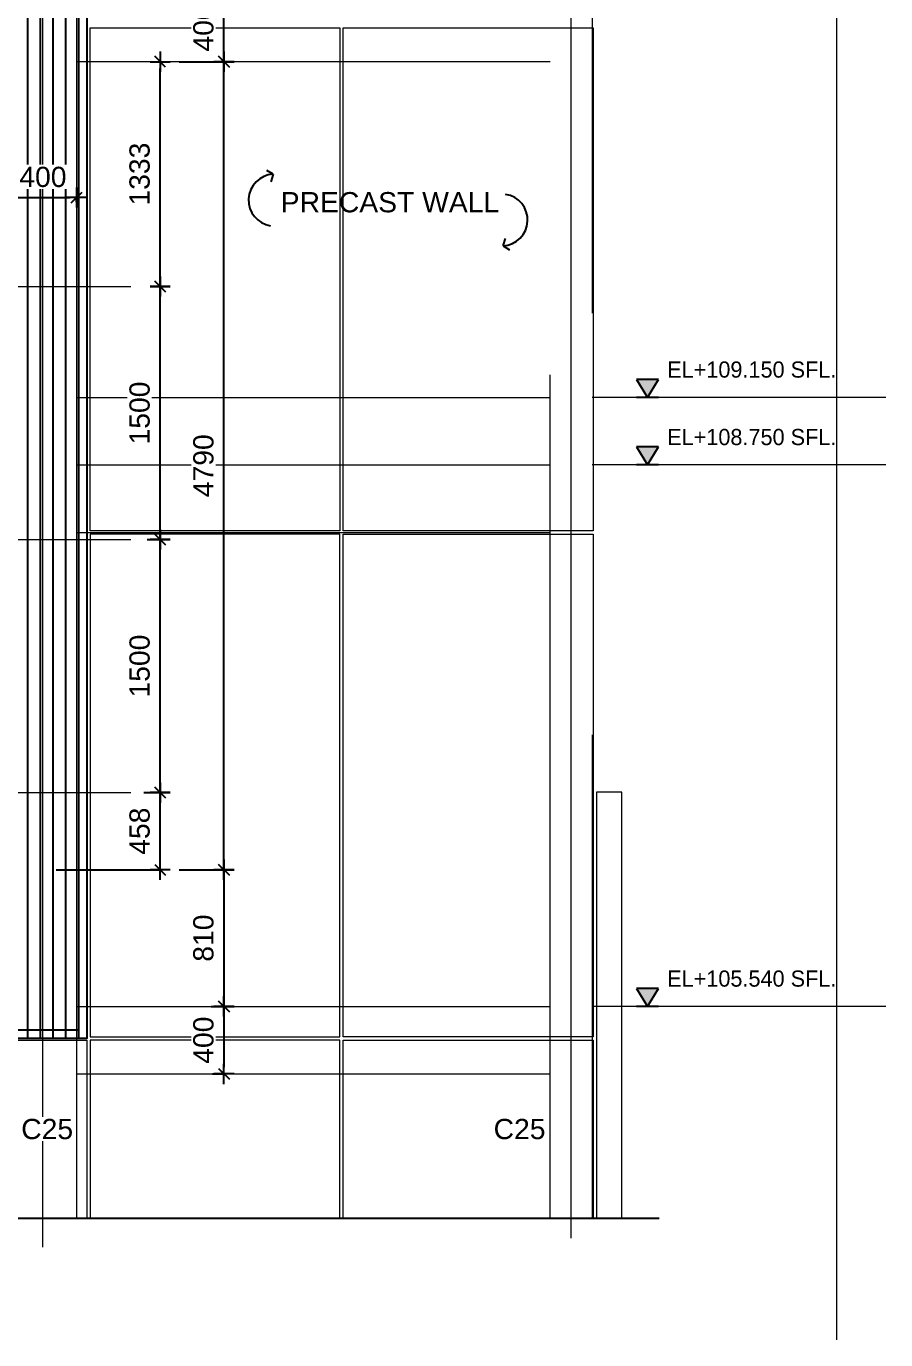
# Model space of a CAD drawing. Header units: millimetres. Extents: x 663313 to 1226001, y 1431724 to 1620898.
# Drawn here: x 663636.96 to 663642.06, y 1524694.38 to 1524702.16 of the extents above; entities that cross this region are included whole.
import ezdxf
from ezdxf.enums import TextEntityAlignment as Align

# ---------------------------------------------------------------- set-up
doc = ezdxf.new("R2010")
doc.units = ezdxf.units.MM
for name, pattern in [('Grid Line', [22.225, 12.7, -3.175, 3.175, -3.175]), ('HIDDEN', [0.375, 0.25, -0.125]), ('XKITLINE00', [0])]:
    doc.linetypes.add(name, pattern=pattern)
doc.layers.get('Defpoints').update_dxf_attribs({"color": 140})
doc.layers.add('000 - 0_HIDE_OBJ_FRAMING_DEF_SUB', color=1, linetype='Continuous', plot=False)
for name, color, linetype in [('000 - D I M', 1, 'Continuous'), ('DIM', 1, 'Continuous'), ('REVISE', 3, 'Continuous')]:
    doc.layers.add(name, color=color, linetype=linetype)
for name, color, linetype, lineweight in [('A-FLOR-E', 2, 'Continuous', 9), ('Part', 2, 'Continuous', 0), ('S-GRID', 1, 'Continuous', 9)]:
    doc.layers.add(name, color=color, linetype=linetype, lineweight=lineweight)
doc.styles.add('ANGSANA', font='angsana.shx', dxfattribs={"width": 0.9})
doc.styles.add('Arial', font='arial.ttf')
doc.dimstyles.new('Dim - 40 - End', dxfattribs={"dimscale": 0.04, "dimtxt": 3, "dimasz": 1, "dimexe": 0, "dimexo": 2.5, "dimgap": 1.5, "dimtad": 1, "dimdec": 0, "dimlfac": 1000, "dimzin": 1, "dimdsep": 46, "dimtxsty": 'Arial', "dimblk": 'END', "dimcen": 0.09, "dimclrd": 1, "dimclre": 49, "dimclrt": 3, "dimadec": 0, "dimazin": 0, "dimtfac": 1, "dimtdec": 0, "dimtix": 1, "dimtofl": 0, "dimtmove": 2, "dimatfit": 3, "dimfxl": 1, "dimtfill": 1, "dimtfillclr": 256, "dimtolj": 1, "dimtzin": 0, "dimarcsym": 0})

# ---------------------------------------------------------------- blocks, each defined once
blk = doc.blocks.new('GM_Louver Grill Vertical Z1 - Z Profile-23736417-ENT 4 ELE-3 sheet')
at = {"layer": '000 - 0_HIDE_OBJ_FRAMING_DEF_SUB'}
blk.add_line((-1809423.6, 105340), (-1809423.6, 115350), dxfattribs=at)
blk = doc.blocks.new('8')
at = {"layer": '000 - 0_HIDE_OBJ_FRAMING_DEF_SUB'}
for p, q in [((188524.8, 115350), (188524.8, 105340)), ((188524.8, 105390), (187124.8, 105390))]:
    blk.add_line(p, q, dxfattribs=at)
blk.add_lwpolyline([(187074.8, 115350), (188574.8, 115350), (188574.8, 105340), (187074.8, 105340)], close=True, dxfattribs=at)
for p in [(1997648.5, 0), (1997723.5, 0), (1997798.5, 0), (1997873.5, 0)]:
    blk.add_blockref('GM_Louver Grill Vertical Z1 - Z Profile-23736417-ENT 4 ELE-3 sheet', p, dxfattribs=at)
blk = doc.blocks.new('END')
at = {"color": 1}
for p, q in [((1.5, 0), (-1.5, 0)), ((0, 1.5), (0, -1.5))]:
    blk.add_line(p, q, dxfattribs=at)
at = {"color": 3}
blk.add_line((-0.8, -0.8), (0.8, 0.8), dxfattribs=at)
blk = doc.blocks.new('*D3915')
at = {"layer": '000 - D I M', "color": 49, "lineweight": -2, "transparency": 16777216}
for p, q in [((663637.6592, 1524697.62), (663637.7556, 1524697.62)), ((663637.14, 1524697.1625), (663637.7556, 1524697.1625))]:
    blk.add_line(p, q, dxfattribs=at)
at = {"layer": '000 - D I M', "color": 1, "lineweight": -2, "transparency": 16777216}
blk.add_line((663637.7556, 1524697.2025), (663637.7556, 1524697.58), dxfattribs=at)
at = {"layer": 'Defpoints', "color": 0, "transparency": 16777216}
for p in [(663637.5592, 1524697.62), (663637.7556, 1524697.62), (663637.04, 1524697.1625)]:
    blk.add_point(p, dxfattribs=at)
at = {"layer": '000 - D I M', "color": 1, "lineweight": -2, "transparency": 16777216, "xscale": 0.04, "yscale": 0.04, "zscale": 0.04}
for p, rotation in [((663637.7556, 1524697.62), 90), ((663637.7556, 1524697.1625), 270)]:
    blk.add_blockref('END', p, dxfattribs=dict(at, rotation=rotation))
at = {"layer": '000 - D I M', "color": 3, "transparency": 16777216, "insert": (663637.6343, 1524697.3912), "char_height": 0.12, "attachment_point": 5, "rotation": 90, "style": 'Arial', "bg_fill": 3, "box_fill_scale": 1.1, "bg_fill_color": 256, "bg_fill_true_color": 13158600, "bg_fill_transparency": 0}
blk.add_mtext('\\A1;458', dxfattribs=at)
blk = doc.blocks.new('*D3916')
at = {"layer": '000 - D I M', "color": 49, "lineweight": -2, "transparency": 16777216}
for p, q in [((663637.6793, 1524699.12), (663637.7556, 1524699.12)), ((663637.6592, 1524697.62), (663637.7556, 1524697.62))]:
    blk.add_line(p, q, dxfattribs=at)
at = {"layer": '000 - D I M', "color": 1, "lineweight": -2, "transparency": 16777216}
blk.add_line((663637.7556, 1524697.66), (663637.7556, 1524699.08), dxfattribs=at)
at = {"layer": 'Defpoints', "color": 0, "transparency": 16777216}
for p in [(663637.5793, 1524699.12), (663637.7556, 1524699.12), (663637.5592, 1524697.62)]:
    blk.add_point(p, dxfattribs=at)
at = {"layer": '000 - D I M', "color": 1, "lineweight": -2, "transparency": 16777216, "xscale": 0.04, "yscale": 0.04, "zscale": 0.04}
for p, rotation in [((663637.7556, 1524699.12), 90), ((663637.7556, 1524697.62), 270)]:
    blk.add_blockref('END', p, dxfattribs=dict(at, rotation=rotation))
at = {"layer": '000 - D I M', "color": 3, "transparency": 16777216, "insert": (663637.6343, 1524698.37), "char_height": 0.12, "attachment_point": 5, "rotation": 90, "style": 'Arial', "bg_fill": 3, "box_fill_scale": 1.1, "bg_fill_color": 256, "bg_fill_true_color": 13158600, "bg_fill_transparency": 0}
blk.add_mtext('\\A1;1500', dxfattribs=at)
blk = doc.blocks.new('*D3917')
at = {"layer": '000 - D I M', "color": 49, "lineweight": -2, "transparency": 16777216}
for p, q in [((663637.7221, 1524700.62), (663637.7556, 1524700.62)), ((663637.6793, 1524699.12), (663637.7556, 1524699.12))]:
    blk.add_line(p, q, dxfattribs=at)
at = {"layer": '000 - D I M', "color": 1, "lineweight": -2, "transparency": 16777216}
blk.add_line((663637.7556, 1524699.16), (663637.7556, 1524700.58), dxfattribs=at)
at = {"layer": 'Defpoints', "color": 0, "transparency": 16777216}
for p in [(663637.6221, 1524700.62), (663637.7556, 1524700.62), (663637.5793, 1524699.12)]:
    blk.add_point(p, dxfattribs=at)
at = {"layer": '000 - D I M', "color": 1, "lineweight": -2, "transparency": 16777216, "xscale": 0.04, "yscale": 0.04, "zscale": 0.04}
for p, rotation in [((663637.7556, 1524700.62), 90), ((663637.7556, 1524699.12), 270)]:
    blk.add_blockref('END', p, dxfattribs=dict(at, rotation=rotation))
at = {"layer": '000 - D I M', "color": 3, "transparency": 16777216, "insert": (663637.6343, 1524699.87), "char_height": 0.12, "attachment_point": 5, "rotation": 90, "style": 'Arial', "bg_fill": 3, "box_fill_scale": 1.1, "bg_fill_color": 256, "bg_fill_true_color": 13158600, "bg_fill_transparency": 0}
blk.add_mtext('\\A1;1500', dxfattribs=at)
blk = doc.blocks.new('*D3918')
at = {"layer": '000 - D I M', "color": 49, "lineweight": -2, "transparency": 16777216}
for p, q in [((663637.7378, 1524701.9525), (663637.7556, 1524701.9525)), ((663637.7221, 1524700.62), (663637.7556, 1524700.62))]:
    blk.add_line(p, q, dxfattribs=at)
at = {"layer": '000 - D I M', "color": 1, "lineweight": -2, "transparency": 16777216}
blk.add_line((663637.7556, 1524700.66), (663637.7556, 1524701.9125), dxfattribs=at)
at = {"layer": 'Defpoints', "color": 0, "transparency": 16777216}
for p in [(663637.6378, 1524701.9525), (663637.7556, 1524701.9525), (663637.6221, 1524700.62)]:
    blk.add_point(p, dxfattribs=at)
at = {"layer": '000 - D I M', "color": 1, "lineweight": -2, "transparency": 16777216, "xscale": 0.04, "yscale": 0.04, "zscale": 0.04}
for p, rotation in [((663637.7556, 1524701.9525), 90), ((663637.7556, 1524700.62), 270)]:
    blk.add_blockref('END', p, dxfattribs=dict(at, rotation=rotation))
at = {"layer": '000 - D I M', "color": 3, "transparency": 16777216, "insert": (663637.6343, 1524701.2862), "char_height": 0.12, "attachment_point": 5, "rotation": 90, "style": 'Arial', "bg_fill": 3, "box_fill_scale": 1.1, "bg_fill_color": 256, "bg_fill_true_color": 13158600, "bg_fill_transparency": 0}
blk.add_mtext('\\A1;1333', dxfattribs=at)
blk = doc.blocks.new('*D3922')
at = {"layer": '000 - D I M', "color": 49, "lineweight": -2, "transparency": 16777216}
for p, q in [((663638.0571, 1524697.1625), (663638.1338, 1524697.1625)), ((663638.0571, 1524696.3525), (663638.1338, 1524696.3525))]:
    blk.add_line(p, q, dxfattribs=at)
at = {"layer": '000 - D I M', "color": 1, "lineweight": -2, "transparency": 16777216}
blk.add_line((663638.1338, 1524697.1225), (663638.1338, 1524696.3925), dxfattribs=at)
at = {"layer": 'Defpoints', "color": 0, "transparency": 16777216}
for p in [(663637.9571, 1524697.1625), (663637.9571, 1524696.3525), (663638.1338, 1524696.3525)]:
    blk.add_point(p, dxfattribs=at)
at = {"layer": '000 - D I M', "color": 1, "lineweight": -2, "transparency": 16777216, "xscale": 0.04, "yscale": 0.04, "zscale": 0.04}
for p, rotation in [((663638.1338, 1524697.1625), 90), ((663638.1338, 1524696.3525), 270)]:
    blk.add_blockref('END', p, dxfattribs=dict(at, rotation=rotation))
at = {"layer": '000 - D I M', "color": 3, "transparency": 16777216, "insert": (663638.0125, 1524696.7575), "char_height": 0.12, "attachment_point": 5, "rotation": 90, "style": 'Arial', "bg_fill": 3, "box_fill_scale": 1.1, "bg_fill_color": 256, "bg_fill_true_color": 13158600, "bg_fill_transparency": 0}
blk.add_mtext('\\A1;810', dxfattribs=at)
blk = doc.blocks.new('*D3923')
at = {"layer": '000 - D I M', "color": 49, "lineweight": -2, "transparency": 16777216}
for p, q in [((663637.8678, 1524701.9525), (663638.1338, 1524701.9525)), ((663637.8678, 1524697.1625), (663638.1338, 1524697.1625))]:
    blk.add_line(p, q, dxfattribs=at)
at = {"layer": '000 - D I M', "color": 1, "lineweight": -2, "transparency": 16777216}
blk.add_line((663638.1338, 1524697.2025), (663638.1338, 1524701.9125), dxfattribs=at)
at = {"layer": 'Defpoints', "color": 0, "transparency": 16777216}
for p in [(663637.7678, 1524701.9525), (663638.1338, 1524701.9525), (663637.7678, 1524697.1625)]:
    blk.add_point(p, dxfattribs=at)
at = {"layer": '000 - D I M', "color": 1, "lineweight": -2, "transparency": 16777216, "xscale": 0.04, "yscale": 0.04, "zscale": 0.04}
for p, rotation in [((663638.1338, 1524701.9525), 90), ((663638.1338, 1524697.1625), 270)]:
    blk.add_blockref('END', p, dxfattribs=dict(at, rotation=rotation))
at = {"layer": '000 - D I M', "color": 3, "transparency": 16777216, "insert": (663638.0125, 1524699.5575), "char_height": 0.12, "attachment_point": 5, "rotation": 90, "style": 'Arial', "bg_fill": 3, "box_fill_scale": 1.1, "bg_fill_color": 256, "bg_fill_true_color": 13158600, "bg_fill_transparency": 0}
blk.add_mtext('\\A1;4790', dxfattribs=at)
blk = doc.blocks.new('*D3938')
at = {"layer": '000 - D I M', "color": 49, "lineweight": -2, "transparency": 16777216}
for p, q in [((663636.8609, 1524701.0534), (663636.8609, 1524701.1476)), ((663637.2609, 1524701.1191), (663637.2609, 1524701.1476))]:
    blk.add_line(p, q, dxfattribs=at)
at = {"layer": '000 - D I M', "color": 1, "lineweight": -2, "transparency": 16777216}
blk.add_line((663636.9009, 1524701.1476), (663637.2209, 1524701.1476), dxfattribs=at)
at = {"layer": 'Defpoints', "color": 0, "transparency": 16777216}
for p in [(663637.2609, 1524701.1476), (663636.8609, 1524700.9534), (663637.2609, 1524701.0191)]:
    blk.add_point(p, dxfattribs=at)
at = {"layer": '000 - D I M', "color": 1, "lineweight": -2, "transparency": 16777216, "xscale": 0.04, "yscale": 0.04, "zscale": 0.04, "rotation": 180}
blk.add_blockref('END', (663636.8609, 1524701.1476), dxfattribs=at)
at = {"layer": '000 - D I M', "color": 1, "lineweight": -2, "transparency": 16777216, "xscale": 0.04, "yscale": 0.04, "zscale": 0.04}
blk.add_blockref('END', (663637.2609, 1524701.1476), dxfattribs=at)
at = {"layer": '000 - D I M', "color": 3, "transparency": 16777216, "insert": (663637.0609, 1524701.2688), "char_height": 0.12, "attachment_point": 5, "style": 'Arial', "bg_fill": 3, "box_fill_scale": 1.1, "bg_fill_color": 256, "bg_fill_true_color": 13158600, "bg_fill_transparency": 0}
blk.add_mtext('\\A1;400', dxfattribs=at)
blk = doc.blocks.new('*D3946')
at = {"layer": '000 - D I M', "color": 49, "lineweight": -2, "transparency": 16777216}
for p, q in [((663638.1259, 1524702.3525), (663638.1338, 1524702.3525)), ((663638.1159, 1524701.9525), (663638.1338, 1524701.9525))]:
    blk.add_line(p, q, dxfattribs=at)
at = {"layer": '000 - D I M', "color": 1, "lineweight": -2, "transparency": 16777216}
blk.add_line((663638.1338, 1524701.9925), (663638.1338, 1524702.3125), dxfattribs=at)
at = {"layer": 'Defpoints', "color": 0, "transparency": 16777216}
for p in [(663638.0259, 1524702.3525), (663638.1338, 1524702.3525), (663638.0159, 1524701.9525)]:
    blk.add_point(p, dxfattribs=at)
at = {"layer": '000 - D I M', "color": 1, "lineweight": -2, "transparency": 16777216, "xscale": 0.04, "yscale": 0.04, "zscale": 0.04}
for p, rotation in [((663638.1338, 1524702.3525), 90), ((663638.1338, 1524701.9525), 270)]:
    blk.add_blockref('END', p, dxfattribs=dict(at, rotation=rotation))
at = {"layer": '000 - D I M', "color": 3, "transparency": 16777216, "insert": (663638.0125, 1524702.1525), "char_height": 0.12, "attachment_point": 5, "rotation": 90, "style": 'Arial', "bg_fill": 3, "box_fill_scale": 1.1, "bg_fill_color": 256, "bg_fill_true_color": 13158600, "bg_fill_transparency": 0}
blk.add_mtext('\\A1;400', dxfattribs=at)
blk = doc.blocks.new('*D3947')
at = {"layer": '000 - D I M', "color": 49, "lineweight": -2, "transparency": 16777216}
for p, q in [((663638.0668, 1524696.3525), (663638.1338, 1524696.3525)), ((663638.0668, 1524695.9525), (663638.1338, 1524695.9525))]:
    blk.add_line(p, q, dxfattribs=at)
at = {"layer": '000 - D I M', "color": 1, "lineweight": -2, "transparency": 16777216}
blk.add_line((663638.1338, 1524696.3125), (663638.1338, 1524695.9925), dxfattribs=at)
at = {"layer": 'Defpoints', "color": 0, "transparency": 16777216}
for p in [(663637.9668, 1524696.3525), (663637.9668, 1524695.9525), (663638.1338, 1524695.9525)]:
    blk.add_point(p, dxfattribs=at)
at = {"layer": '000 - D I M', "color": 1, "lineweight": -2, "transparency": 16777216, "xscale": 0.04, "yscale": 0.04, "zscale": 0.04}
for p, rotation in [((663638.1338, 1524696.3525), 90), ((663638.1338, 1524695.9525), 270)]:
    blk.add_blockref('END', p, dxfattribs=dict(at, rotation=rotation))
at = {"layer": '000 - D I M', "color": 3, "transparency": 16777216, "insert": (663638.0125, 1524696.1525), "char_height": 0.12, "attachment_point": 5, "rotation": 90, "style": 'Arial', "bg_fill": 3, "box_fill_scale": 1.1, "bg_fill_color": 256, "bg_fill_true_color": 13158600, "bg_fill_transparency": 0}
blk.add_mtext('\\A1;400', dxfattribs=at)
blk = doc.blocks.new('LEV-SEC')
at = {"layer": '000 - 0_HIDE_OBJ_FRAMING_DEF_SUB'}
blk.add_hatch(color=256, dxfattribs=at).paths.add_polyline_path([(-1.62, 2.67), (0, 0), (1.62, 2.67)])
for p, q in [((-1.62, 2.67), (0, 0)), ((1.62, 2.67), (-1.62, 2.67)), ((0, 0), (1.62, 2.67)), ((1.62, 0), (-1.62, 0))]:
    blk.add_line(p, q, dxfattribs=at)
at = {"layer": '000 - 0_HIDE_OBJ_FRAMING_DEF_SUB', "style": 'ANGSANA'}
blk.add_attdef('ELEVATION', text='', height=2.4, dxfattribs=at).set_placement((2.91, 2.21), align=Align.BOTTOM_LEFT)

msp = doc.modelspace()

# ---------------------------------------------------------------- linework, layer by layer
at = {"layer": 'A-FLOR-E', "color": 1, "linetype": 'HIDDEN', "ltscale": 20}
for p, q in [((663640.0659, 1524701.9525), (663637.3409, 1524701.9525)), ((663637.2609, 1524699.9625), (663640.0659, 1524699.9625)), ((663637.2609, 1524699.5625), (663640.0659, 1524699.5625)), ((663637.2609, 1524699.1625), (663640.0659, 1524699.1625)), ((663637.2609, 1524696.3525), (663640.0659, 1524696.3525)), ((663637.2609, 1524695.9525), (663640.0659, 1524695.9525))]:
    msp.add_line(p, q, dxfattribs=at)
at = {"layer": 'A-FLOR-E', "color": 4, "ltscale": 20}
msp.add_lwpolyline([(663636.8609, 1524695.0972), (663636.8609, 1524705.4625), (663637.2609, 1524705.4625), (663637.2609, 1524695.0972)], dxfattribs=at)
at = {"layer": 'A-FLOR-E', "color": 1, "linetype": 'HIDDEN', "ltscale": 20}
msp.add_lwpolyline([(663640.0659, 1524695.0972), (663640.0659, 1524705.4625), (663640.3159, 1524705.4625), (663640.3159, 1524695.0972)], dxfattribs=at)
at = {"layer": 'DIM', "color": 1, "linetype": 'ByBlock'}
for p, q in [((663638.4253, 1524701.2851), (663638.388, 1524701.3084)), ((663638.4253, 1524701.2851), (663638.4118, 1524701.241)), ((663639.7878, 1524700.8611), (663639.8013, 1524700.9051)), ((663639.7878, 1524700.8611), (663639.8251, 1524700.8377))]:
    msp.add_line(p, q, dxfattribs=at)
at = {"layer": 'DIM', "color": 1, "ltscale": 15}
msp.add_lwpolyline([(663628.0374, 1524695.0972), (663634.5867, 1524695.0972, -0.637752), (663634.5984, 1524695.0665), (663634.5761, 1524695.044), (663634.6826, 1524695.1505), (663634.6592, 1524695.1266, 0.61005), (663634.6721, 1524695.0972), (663640.7133, 1524695.0972)], format="xyb", dxfattribs=at)
at = {"layer": 'Part', "linetype": 'XKITLINE00', "lineweight": 0}
for p, q in [((663637.3409, 1524701.9525), (663637.2609, 1524701.9525)), ((663638.8209, 1524696.1725), (663638.8209, 1524696.1725))]:
    msp.add_line(p, q, dxfattribs=at)
msp.add_lwpolyline([(663638.8409, 1524696.1725), (663638.8409, 1524699.1525), (663640.3209, 1524699.1525), (663640.3209, 1524696.1725)], close=True, dxfattribs=at)
for points in [[(663640.4909, 1524695.0972), (663640.4909, 1524697.6225), (663640.3409, 1524697.6225), (663640.3409, 1524695.0972)], [(663635.8409, 1524695.0972), (663635.8409, 1524696.1525), (663637.3209, 1524696.1525), (663637.3209, 1524695.0972)], [(663638.8209, 1524695.0972), (663638.8209, 1524696.1525), (663637.3409, 1524696.1525), (663637.3409, 1524695.0972)], [(663638.8409, 1524695.0972), (663638.8409, 1524696.1525), (663640.3209, 1524696.1525), (663640.3209, 1524695.0972)]]:
    msp.add_lwpolyline(points, dxfattribs=at)
at = {"layer": 'S-GRID', "linetype": 'Grid Line'}
msp.add_line((663641.7659, 1524694.3768), (663641.7659, 1524707.4953), dxfattribs=at)
at = {"layer": 'S-GRID', "color": 251, "linetype": 'Grid Line'}
for p, q in [((663637.0609, 1524694.9248), (663637.0609, 1524706.8958)), ((663640.1909, 1524694.9791), (663640.1909, 1524706.8958))]:
    msp.add_line(p, q, dxfattribs=at)
at = {"layer": 'S-GRID', "color": 251, "linetype": 'HIDDEN', "ltscale": 10}
for p, q in [((663636.8359, 1524700.62), (663637.5812, 1524700.62)), ((663636.8359, 1524699.12), (663637.5812, 1524699.12)), ((663636.8359, 1524697.62), (663637.5812, 1524697.62))]:
    msp.add_line(p, q, dxfattribs=at)
at = {"layer": 'S-GRID', "linetype": 'Grid Line', "ltscale": 0.6}
for p, q in [((663642.0554, 1524699.9625), (663640.3159, 1524699.9625)), ((663642.0554, 1524699.5625), (663640.3159, 1524699.5625)), ((663642.0554, 1524696.3525), (663640.3159, 1524696.3525))]:
    msp.add_line(p, q, dxfattribs=at)

# ---------------------------------------------------------------- block references
at = {"xscale": 0.001, "yscale": 0.001, "zscale": 0.001}
msp.add_blockref('8', (663448.7461, 1524590.8225), dxfattribs=at)
at = {"layer": 'DIM', "xscale": 0.04, "yscale": 0.04, "zscale": 0.04}
for p, values in [((663640.6438, 1524699.9625), {'ELEVATION': 'EL+109.150 SFL.'}), ((663640.6438, 1524699.5625), {'ELEVATION': 'EL+108.750 SFL.'}), ((663640.6438, 1524696.3525), {'ELEVATION': 'EL+105.540 SFL.'})]:
    msp.add_blockref('LEV-SEC', p, dxfattribs=at).add_auto_attribs(values)

# ---------------------------------------------------------------- texts
at = {"layer": 'REVISE', "color": 3, "insert": (663639.1175, 1524701.1187), "char_height": 0.12, "attachment_point": 5, "style": 'Arial', "bg_fill": 3, "box_fill_scale": 1.1, "bg_fill_color": 256, "bg_fill_true_color": 13158600, "bg_fill_transparency": 0}
msp.add_mtext('\\A1;PRECAST WALL', dxfattribs=at)

# ---------------------------------------------------------------- next in the draw order: linework, layer by layer
at = {"layer": 'DIM', "color": 1, "linetype": 'ByBlock'}
for centre, start, end in [((663638.4331, 1524701.1318), 92.9237, 261.43297), ((663639.7799, 1524701.0144), 272.9237, 81.43297)]:
    msp.add_arc(centre, 0.1535, start, end, dxfattribs=at)
at = {"layer": 'Part', "linetype": 'XKITLINE00', "lineweight": 0}
msp.add_lwpolyline([(663640.3209, 1524699.1725), (663638.8409, 1524699.1725), (663638.8409, 1524702.1525), (663640.3209, 1524702.1525)], close=True, dxfattribs=at)

# ---------------------------------------------------------------- next in the draw order: texts
at = {"layer": 'REVISE', "color": 3, "char_height": 0.12, "width": 0.280732, "attachment_point": 5, "style": 'Arial', "bg_fill": 3, "box_fill_scale": 1.1, "bg_fill_color": 256, "bg_fill_true_color": 13158600, "bg_fill_transparency": 0}
for insert in [(663637.0861, 1524695.625), (663639.8855, 1524695.625)]:
    msp.add_mtext('\\A1;C25', dxfattribs=dict(at, insert=insert))

# ---------------------------------------------------------------- next in the draw order: dimensions: what is measured, and where the dimension line sits
at = {"layer": '000 - D I M'}
for base, p1, p2, picture, middle in [((663637.7556151268, 1524697.619951241), (663637.040037858, 1524697.16245124), (663637.559212201, 1524697.61995124), '*D3915', (663637.6343463686, 1524697.39120124)), ((663638.1338, 1524696.3525), (663637.9571, 1524697.1625), (663637.9571, 1524696.3525), '*D3922', (663638.0125, 1524696.7575))]:
    dim = msp.add_linear_dim(base=base, p1=p1, p2=p2, angle=90, dimstyle='Dim - 40 - End', dxfattribs=at)
    dim.commit()
    dim.dimension.update_dxf_attribs({"geometry": picture, "text_midpoint": middle})

# ---------------------------------------------------------------- next in the draw order: dimensions: what is measured, and where the dimension line sits
dim = msp.add_linear_dim(base=(663637.7556, 1524699.12), p1=(663637.5592, 1524697.62), p2=(663637.5793, 1524699.12), angle=90, dimstyle='Dim - 40 - End', dxfattribs=at)
dim.commit()
dim.dimension.update_dxf_attribs({"geometry": '*D3916', "text_midpoint": (663637.6343, 1524698.37)})

# ---------------------------------------------------------------- next in the draw order: dimensions: what is measured, and where the dimension line sits
dim = msp.add_linear_dim(base=(663637.7556, 1524700.62), p1=(663637.5793, 1524699.12), p2=(663637.6221, 1524700.62), angle=90, dimstyle='Dim - 40 - End', dxfattribs=at)
dim.commit()
dim.dimension.update_dxf_attribs({"geometry": '*D3917', "text_midpoint": (663637.6343, 1524699.87)})

# ---------------------------------------------------------------- next in the draw order: dimensions: what is measured, and where the dimension line sits
dim = msp.add_linear_dim(base=(663637.7556151282, 1524701.952451241), p1=(663637.6221120368, 1524700.61995124), p2=(663637.6377912583, 1524701.95245124), angle=90, dimstyle='Dim - 40 - End', dxfattribs=at)
dim.commit()
dim.dimension.update_dxf_attribs({"geometry": '*D3918', "text_midpoint": (663637.6343054423, 1524701.28620124)})

# ---------------------------------------------------------------- next in the draw order: dimensions: what is measured, and where the dimension line sits
dim = msp.add_linear_dim(base=(663638.1338, 1524701.9525), p1=(663637.7678, 1524697.1625), p2=(663637.7678, 1524701.9525), angle=90, dimstyle='Dim - 40 - End', dxfattribs=at)
dim.commit()
dim.dimension.update_dxf_attribs({"geometry": '*D3923', "text_midpoint": (663638.0125, 1524699.5575)})

# ---------------------------------------------------------------- next in the draw order: linework, layer by layer
at = {"layer": 'Part', "linetype": 'XKITLINE00', "lineweight": 0}
for points in [[(663638.8209, 1524702.1525), (663638.8209, 1524699.1725), (663637.3409, 1524699.1725), (663637.3409, 1524702.1525)], [(663637.3409, 1524699.1525), (663637.3409, 1524696.1725), (663638.8209, 1524696.1725), (663638.8209, 1524699.1525)]]:
    msp.add_lwpolyline(points, close=True, dxfattribs=at)

# ---------------------------------------------------------------- next in the draw order: dimensions: what is measured, and where the dimension line sits
at = {"layer": '000 - D I M'}
for base, p1, p2, picture, middle in [((663638.1338, 1524702.3525), (663638.0159, 1524701.9525), (663638.0259, 1524702.3525), '*D3946', (663638.0125, 1524702.1525)), ((663638.1338, 1524695.9525), (663637.9668, 1524696.3525), (663637.9668, 1524695.9525), '*D3947', (663638.0125, 1524696.1525))]:
    dim = msp.add_linear_dim(base=base, p1=p1, p2=p2, angle=90, dimstyle='Dim - 40 - End', dxfattribs=at)
    dim.commit()
    dim.dimension.update_dxf_attribs({"geometry": picture, "text_midpoint": middle})
dim = msp.add_linear_dim(base=(663637.2609, 1524701.1476), p1=(663636.8609, 1524700.9534), p2=(663637.2609, 1524701.0191), dimstyle='Dim - 40 - End', dxfattribs=at)
dim.commit()
dim.dimension.update_dxf_attribs({"geometry": '*D3938', "text_midpoint": (663637.0609, 1524701.2688)})

doc.saveas('drawing.dxf')
